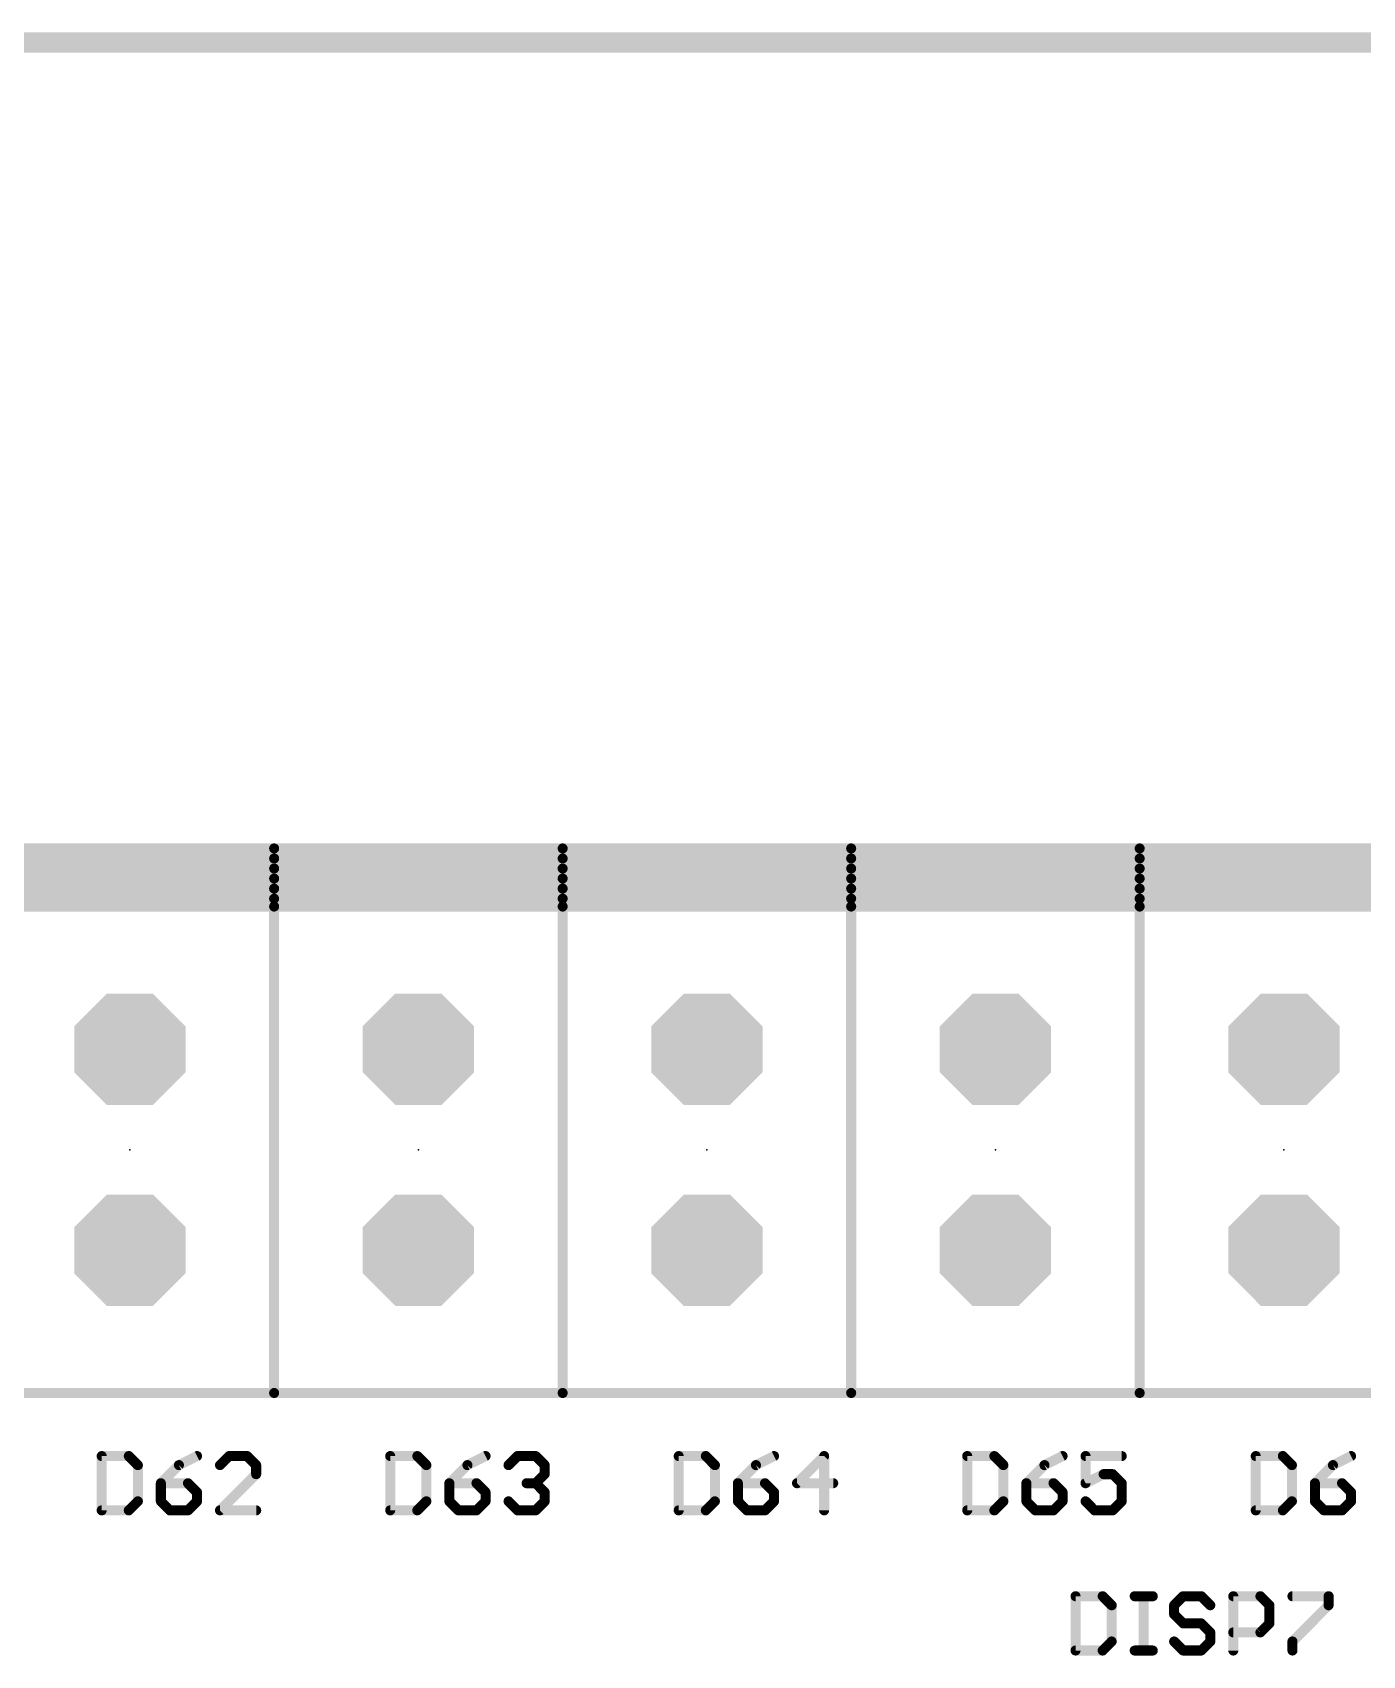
# Model space of a CAD drawing. Extents: x 0 to 426, y 0 to 160.
# Drawn here: x 201.87 to 218.69, y 139.6 to 160.13 of the extents above; entities that cross this region are included whole.
import ezdxf

# ---------------------------------------------------------------- set-up
doc = ezdxf.new("R2010")
doc.units = 0
doc.header["$MEASUREMENT"] = 0
doc.layers.get('0').update_dxf_attribs({"linetype": 'CONTINUOUS'})
for name, color, linetype in [('17', 82, 'CONTINUOUS'), ('20', 7, 'CONTINUOUS'), ('21', 253, 'CONTINUOUS'), ('23', 7, 'CONTINUOUS'), ('25', 253, 'CONTINUOUS')]:
    doc.layers.add(name, color=color, linetype=linetype)

# ---------------------------------------------------------------- blocks, each defined once
blk = doc.blocks.new('OCTAGONP')
at = {"const_width": 0.5}
blk.add_lwpolyline([(-0.25, -0.1036), (-0.25, 0.1036), (-0.1036, 0.25), (0.1036, 0.25), (0.25, 0.1036), (0.25, -0.1036), (0.1036, -0.25), (-0.1036, -0.25), (-0.25, -0.1036), (-0.25, 0.1036)], dxfattribs=at)

msp = doc.modelspace()

# ---------------------------------------------------------------- linework, layer by layer
at = {"layer": '20', "const_width": 0.254}
msp.add_lwpolyline([(395, 160), (5, 160)], dxfattribs=at)
at = {"layer": '21', "const_width": 0.127}
for points in [[(204.925, 149.81), (201.275, 149.81)], [(204.925, 149.81), (201.275, 149.81)], [(204.925, 149.075), (204.925, 149.81)], [(208.575, 149.81), (204.925, 149.81)], [(204.925, 149.81), (204.925, 149.075)], [(208.575, 149.81), (204.925, 149.81)], [(208.575, 149.075), (208.575, 149.81)], [(212.225, 149.81), (208.575, 149.81)], [(208.575, 149.81), (208.575, 149.075)], [(212.225, 149.81), (208.575, 149.81)], [(212.225, 149.075), (212.225, 149.81)], [(215.875, 149.81), (212.225, 149.81)], [(212.225, 149.81), (212.225, 149.075)], [(215.875, 149.81), (212.225, 149.81)], [(215.875, 149.075), (215.875, 149.81)], [(219.525, 149.81), (215.875, 149.81)], [(215.875, 149.81), (215.875, 149.075)], [(219.525, 149.81), (215.875, 149.81)], [(204.925, 149.683), (201.275, 149.683)], [(204.925, 149.556), (201.275, 149.556)], [(208.575, 149.683), (204.925, 149.683)], [(208.575, 149.556), (204.925, 149.556)], [(212.225, 149.683), (208.575, 149.683)], [(212.225, 149.556), (208.575, 149.556)], [(215.875, 149.683), (212.225, 149.683)], [(215.875, 149.556), (212.225, 149.556)], [(219.525, 149.683), (215.875, 149.683)], [(219.525, 149.556), (215.875, 149.556)], [(204.925, 149.429), (201.275, 149.429)], [(208.575, 149.429), (204.925, 149.429)], [(212.225, 149.429), (208.575, 149.429)], [(215.875, 149.429), (212.225, 149.429)], [(219.525, 149.429), (215.875, 149.429)], [(204.925, 149.302), (201.275, 149.302)], [(204.925, 149.175), (201.275, 149.175)], [(208.575, 149.302), (204.925, 149.302)], [(208.575, 149.175), (204.925, 149.175)], [(212.225, 149.302), (208.575, 149.302)], [(212.225, 149.175), (208.575, 149.175)], [(215.875, 149.302), (212.225, 149.302)], [(215.875, 149.175), (212.225, 149.175)], [(219.525, 149.302), (215.875, 149.302)], [(219.525, 149.175), (215.875, 149.175)], [(201.275, 149.075), (204.925, 149.075)], [(201.275, 149.075), (204.925, 149.075)], [(204.925, 149.075), (204.925, 142.925)], [(204.925, 149.075), (208.575, 149.075)], [(204.925, 142.925), (204.925, 149.075)], [(204.925, 149.075), (208.575, 149.075)], [(208.575, 149.075), (208.575, 142.925)], [(208.575, 149.075), (212.225, 149.075)], [(208.575, 142.925), (208.575, 149.075)], [(208.575, 149.075), (212.225, 149.075)], [(212.225, 149.075), (212.225, 142.925)], [(212.225, 149.075), (215.875, 149.075)], [(212.225, 142.925), (212.225, 149.075)], [(212.225, 149.075), (215.875, 149.075)], [(215.875, 149.075), (215.875, 142.925)], [(215.875, 149.075), (219.525, 149.075)], [(215.875, 142.925), (215.875, 149.075)], [(215.875, 149.075), (219.525, 149.075)], [(204.925, 142.925), (201.275, 142.925)], [(208.575, 142.925), (204.925, 142.925)], [(212.225, 142.925), (208.575, 142.925)], [(215.875, 142.925), (212.225, 142.925)], [(219.525, 142.925), (215.875, 142.925)]]:
    msp.add_lwpolyline(points, dxfattribs=at)
at = {"layer": '21', "const_width": 0.0635}
for points in [[(204.9567, 149.81, 1), (204.8933, 149.81)], [(204.925, 149.8417, 1), (204.925, 149.7783)], [(204.9567, 149.81, 1), (204.8933, 149.81)], [(204.925, 149.8417, 1), (204.925, 149.7783)], [(204.925, 149.7783, 1), (204.925, 149.8417)], [(204.925, 149.7783, 1), (204.925, 149.8417)], [(208.6068, 149.81, 1), (208.5433, 149.81)], [(208.6068, 149.81, 1), (208.5433, 149.81)], [(208.575, 149.8417, 1), (208.575, 149.7783)], [(208.575, 149.8417, 1), (208.575, 149.7783)], [(208.575, 149.7783, 1), (208.575, 149.8417)], [(208.575, 149.7783, 1), (208.575, 149.8417)], [(212.2568, 149.81, 1), (212.1933, 149.81)], [(212.2568, 149.81, 1), (212.1933, 149.81)], [(212.225, 149.8417, 1), (212.225, 149.7783)], [(212.225, 149.8417, 1), (212.225, 149.7783)], [(212.225, 149.7783, 1), (212.225, 149.8417)], [(212.225, 149.7783, 1), (212.225, 149.8417)], [(215.9067, 149.81, 1), (215.8433, 149.81)], [(215.875, 149.8417, 1), (215.875, 149.7783)], [(215.9067, 149.81, 1), (215.8433, 149.81)], [(215.875, 149.8417, 1), (215.875, 149.7783)], [(215.875, 149.7783, 1), (215.875, 149.8417)], [(215.875, 149.7783, 1), (215.875, 149.8417)], [(204.925, 149.7148, 1), (204.925, 149.6513)], [(204.925, 149.5877, 1), (204.925, 149.5243)], [(204.925, 149.6513, 1), (204.925, 149.7148)], [(204.925, 149.5243, 1), (204.925, 149.5877)], [(208.575, 149.7148, 1), (208.575, 149.6513)], [(208.575, 149.5877, 1), (208.575, 149.5243)], [(208.575, 149.6513, 1), (208.575, 149.7148)], [(208.575, 149.5243, 1), (208.575, 149.5877)], [(212.225, 149.7148, 1), (212.225, 149.6513)], [(212.225, 149.5877, 1), (212.225, 149.5243)], [(212.225, 149.6513, 1), (212.225, 149.7148)], [(212.225, 149.5243, 1), (212.225, 149.5877)], [(215.875, 149.7148, 1), (215.875, 149.6513)], [(215.875, 149.5877, 1), (215.875, 149.5243)], [(215.875, 149.6513, 1), (215.875, 149.7148)], [(215.875, 149.5243, 1), (215.875, 149.5877)], [(204.925, 149.4607, 1), (204.925, 149.3973)], [(204.925, 149.3973, 1), (204.925, 149.4607)], [(208.575, 149.4607, 1), (208.575, 149.3973)], [(208.575, 149.3973, 1), (208.575, 149.4607)], [(212.225, 149.4607, 1), (212.225, 149.3973)], [(212.225, 149.3973, 1), (212.225, 149.4607)], [(215.875, 149.4607, 1), (215.875, 149.3973)], [(215.875, 149.3973, 1), (215.875, 149.4607)], [(204.925, 149.3338, 1), (204.925, 149.2703)], [(204.925, 149.2067, 1), (204.925, 149.1433)], [(204.925, 149.2703, 1), (204.925, 149.3338)], [(204.925, 149.1433, 1), (204.925, 149.2067)], [(208.575, 149.3338, 1), (208.575, 149.2703)], [(208.575, 149.2067, 1), (208.575, 149.1433)], [(208.575, 149.2703, 1), (208.575, 149.3338)], [(208.575, 149.1433, 1), (208.575, 149.2067)], [(212.225, 149.3338, 1), (212.225, 149.2703)], [(212.225, 149.2067, 1), (212.225, 149.1433)], [(212.225, 149.2703, 1), (212.225, 149.3338)], [(212.225, 149.1433, 1), (212.225, 149.2067)], [(215.875, 149.3338, 1), (215.875, 149.2703)], [(215.875, 149.2067, 1), (215.875, 149.1433)], [(215.875, 149.2703, 1), (215.875, 149.3338)], [(215.875, 149.1433, 1), (215.875, 149.2067)], [(204.925, 149.1068, 1), (204.925, 149.0433)], [(204.925, 149.1068, 1), (204.925, 149.0433)], [(204.9567, 149.075, 1), (204.8933, 149.075)], [(204.9567, 149.075, 1), (204.8933, 149.075)], [(204.8933, 149.075, 1), (204.9567, 149.075)], [(204.8933, 149.075, 1), (204.9567, 149.075)], [(204.925, 149.0433, 1), (204.925, 149.1068)], [(204.925, 149.0433, 1), (204.925, 149.1068)], [(208.575, 149.1068, 1), (208.575, 149.0433)], [(208.575, 149.1068, 1), (208.575, 149.0433)], [(208.6068, 149.075, 1), (208.5433, 149.075)], [(208.6068, 149.075, 1), (208.5433, 149.075)], [(208.5433, 149.075, 1), (208.6068, 149.075)], [(208.5433, 149.075, 1), (208.6068, 149.075)], [(208.575, 149.0433, 1), (208.575, 149.1068)], [(208.575, 149.0433, 1), (208.575, 149.1068)], [(212.225, 149.1068, 1), (212.225, 149.0433)], [(212.225, 149.1068, 1), (212.225, 149.0433)], [(212.2568, 149.075, 1), (212.1933, 149.075)], [(212.2568, 149.075, 1), (212.1933, 149.075)], [(212.1933, 149.075, 1), (212.2568, 149.075)], [(212.1933, 149.075, 1), (212.2568, 149.075)], [(212.225, 149.0433, 1), (212.225, 149.1068)], [(212.225, 149.0433, 1), (212.225, 149.1068)], [(215.875, 149.1068, 1), (215.875, 149.0433)], [(215.875, 149.1068, 1), (215.875, 149.0433)], [(215.9067, 149.075, 1), (215.8433, 149.075)], [(215.9067, 149.075, 1), (215.8433, 149.075)], [(215.8433, 149.075, 1), (215.9067, 149.075)], [(215.8433, 149.075, 1), (215.9067, 149.075)], [(215.875, 149.0433, 1), (215.875, 149.1068)], [(215.875, 149.0433, 1), (215.875, 149.1068)], [(204.925, 142.9567, 1), (204.925, 142.8933)], [(204.8933, 142.925, 1), (204.9567, 142.925)], [(204.8933, 142.925, 1), (204.9567, 142.925)], [(204.925, 142.8933, 1), (204.925, 142.9567)], [(208.575, 142.9567, 1), (208.575, 142.8933)], [(208.5433, 142.925, 1), (208.6068, 142.925)], [(208.5433, 142.925, 1), (208.6068, 142.925)], [(208.575, 142.8933, 1), (208.575, 142.9567)], [(212.225, 142.9567, 1), (212.225, 142.8933)], [(212.1933, 142.925, 1), (212.2568, 142.925)], [(212.1933, 142.925, 1), (212.2568, 142.925)], [(212.225, 142.8933, 1), (212.225, 142.9567)], [(215.875, 142.9567, 1), (215.875, 142.8933)], [(215.8433, 142.925, 1), (215.9067, 142.925)], [(215.8433, 142.925, 1), (215.9067, 142.925)], [(215.875, 142.8933, 1), (215.875, 142.9567)]]:
    msp.add_lwpolyline(points, format="xyb", dxfattribs=at)
at = {"layer": '23'}
for p in [(203.1, 146), (206.75, 146), (210.4, 146), (214.05, 146), (217.7, 146)]:
    msp.add_point(p, dxfattribs=at)
at = {"layer": '25', "const_width": 0.127}
for points in [[(202.7433, 142.1271), (202.7433, 141.4407)], [(203.0864, 142.1271), (202.7433, 142.1271)], [(203.2008, 142.0127), (203.0864, 142.1271)], [(203.2008, 141.5551), (203.2008, 142.0127)], [(203.7205, 142.0127), (203.4917, 141.7839)], [(203.9493, 142.1271), (203.7205, 142.0127)], [(204.3545, 142.1271), (204.2401, 142.0127)], [(204.5833, 142.1271), (204.3545, 142.1271)], [(204.6977, 142.0127), (204.5833, 142.1271)], [(204.6977, 141.8983), (204.6977, 142.0127)], [(206.3933, 142.1271), (206.3933, 141.4407)], [(206.7364, 142.1271), (206.3933, 142.1271)], [(206.8508, 142.0127), (206.7364, 142.1271)], [(206.8508, 141.5551), (206.8508, 142.0127)], [(207.3705, 142.0127), (207.1417, 141.7839)], [(207.5993, 142.1271), (207.3705, 142.0127)], [(207.8901, 142.0127), (208.0045, 142.1271)], [(208.0045, 142.1271), (208.2333, 142.1271)], [(208.2333, 142.1271), (208.3477, 142.0127)], [(208.3477, 142.0127), (208.3477, 141.8983)], [(210.0433, 142.1271), (210.0433, 141.4407)], [(210.3864, 142.1271), (210.0433, 142.1271)], [(210.5008, 142.0127), (210.3864, 142.1271)], [(210.5008, 141.5551), (210.5008, 142.0127)], [(211.0205, 142.0127), (210.7917, 141.7839)], [(211.2493, 142.1271), (211.0205, 142.0127)], [(211.8833, 142.1271), (211.5401, 141.7839)], [(211.8833, 141.4407), (211.8833, 142.1271)], [(213.6933, 142.1271), (213.6933, 141.4407)], [(214.0364, 142.1271), (213.6933, 142.1271)], [(214.1508, 142.0127), (214.0364, 142.1271)], [(214.1508, 141.5551), (214.1508, 142.0127)], [(214.6705, 142.0127), (214.4417, 141.7839)], [(214.8993, 142.1271), (214.6705, 142.0127)], [(215.6477, 142.1271), (215.1901, 142.1271)], [(215.1901, 142.1271), (215.1901, 141.7839)], [(217.3433, 142.1271), (217.3433, 141.4407)], [(217.6864, 142.1271), (217.3433, 142.1271)], [(217.8008, 142.0127), (217.6864, 142.1271)], [(217.8008, 141.5551), (217.8008, 142.0127)], [(218.3205, 142.0127), (218.0917, 141.7839)], [(218.5493, 142.1271), (218.3205, 142.0127)], [(203.4917, 141.7839), (203.4917, 141.5551)], [(203.8349, 141.7839), (203.4917, 141.7839)], [(203.9493, 141.6695), (203.8349, 141.7839)], [(204.2401, 141.4407), (204.6977, 141.8983)], [(207.1417, 141.7839), (207.1417, 141.5551)], [(207.4849, 141.7839), (207.1417, 141.7839)], [(207.5993, 141.6695), (207.4849, 141.7839)], [(208.2333, 141.7839), (208.1189, 141.7839)], [(208.3477, 141.8983), (208.2333, 141.7839)], [(208.2333, 141.7839), (208.3477, 141.6695)], [(210.7917, 141.7839), (210.7917, 141.5551)], [(211.1349, 141.7839), (210.7917, 141.7839)], [(211.2493, 141.6695), (211.1349, 141.7839)], [(211.5401, 141.7839), (211.9977, 141.7839)], [(214.4417, 141.7839), (214.4417, 141.5551)], [(214.7849, 141.7839), (214.4417, 141.7839)], [(214.8993, 141.6695), (214.7849, 141.7839)], [(215.1901, 141.7839), (215.4189, 141.8983)], [(215.4189, 141.8983), (215.5333, 141.8983)], [(215.5333, 141.8983), (215.6477, 141.7839)], [(215.6477, 141.7839), (215.6477, 141.5551)], [(218.0917, 141.7839), (218.0917, 141.5551)], [(218.4349, 141.7839), (218.0917, 141.7839)], [(218.5493, 141.6695), (218.4349, 141.7839)], [(203.0864, 141.4407), (203.2008, 141.5551)], [(203.4917, 141.5551), (203.6061, 141.4407)], [(203.8349, 141.4407), (203.9493, 141.5551)], [(203.9493, 141.5551), (203.9493, 141.6695)], [(206.7364, 141.4407), (206.8508, 141.5551)], [(207.1417, 141.5551), (207.2561, 141.4407)], [(207.4849, 141.4407), (207.5993, 141.5551)], [(207.5993, 141.5551), (207.5993, 141.6695)], [(208.0045, 141.4407), (207.8901, 141.5551)], [(208.3477, 141.5551), (208.2333, 141.4407)], [(208.3477, 141.6695), (208.3477, 141.5551)], [(210.3864, 141.4407), (210.5008, 141.5551)], [(210.7917, 141.5551), (210.9061, 141.4407)], [(211.1349, 141.4407), (211.2493, 141.5551)], [(211.2493, 141.5551), (211.2493, 141.6695)], [(214.0364, 141.4407), (214.1508, 141.5551)], [(214.4417, 141.5551), (214.5561, 141.4407)], [(214.7849, 141.4407), (214.8993, 141.5551)], [(214.8993, 141.5551), (214.8993, 141.6695)], [(215.3045, 141.4407), (215.1901, 141.5551)], [(215.6477, 141.5551), (215.5333, 141.4407)], [(217.6864, 141.4407), (217.8008, 141.5551)], [(218.0917, 141.5551), (218.2061, 141.4407)], [(218.4349, 141.4407), (218.5493, 141.5551)], [(218.5493, 141.5551), (218.5493, 141.6695)], [(202.7433, 141.4407), (203.0864, 141.4407)], [(203.6061, 141.4407), (203.8349, 141.4407)], [(204.6977, 141.4407), (204.2401, 141.4407)], [(206.3933, 141.4407), (206.7364, 141.4407)], [(207.2561, 141.4407), (207.4849, 141.4407)], [(208.2333, 141.4407), (208.0045, 141.4407)], [(210.0433, 141.4407), (210.3864, 141.4407)], [(210.9061, 141.4407), (211.1349, 141.4407)], [(213.6933, 141.4407), (214.0364, 141.4407)], [(214.5561, 141.4407), (214.7849, 141.4407)], [(215.5333, 141.4407), (215.3045, 141.4407)], [(217.3433, 141.4407), (217.6864, 141.4407)], [(218.2061, 141.4407), (218.4349, 141.4407)], [(215.0635, 140.3549), (215.0635, 139.6685)], [(215.4067, 140.3549), (215.0635, 140.3549)], [(215.5211, 140.2405), (215.4067, 140.3549)], [(215.8119, 140.3549), (216.0407, 140.3549)], [(215.9263, 139.6685), (215.9263, 140.3549)], [(216.4253, 140.3549), (216.3109, 140.2405)], [(216.6541, 140.3549), (216.4253, 140.3549)], [(216.7685, 140.2405), (216.6541, 140.3549)], [(217.0593, 139.6685), (217.0593, 140.3549)], [(217.0593, 140.3549), (217.4025, 140.3549)], [(217.4025, 140.3549), (217.5169, 140.2405)], [(217.8077, 140.3549), (218.2653, 140.3549)], [(218.2653, 140.3549), (218.2653, 140.2405)], [(215.5211, 139.7829), (215.5211, 140.2405)], [(216.3109, 140.2405), (216.3109, 140.1261)], [(216.3109, 140.1261), (216.4253, 140.0117)], [(217.5169, 140.2405), (217.5169, 140.0117)], [(218.2653, 140.2405), (217.8077, 139.7829)], [(216.4253, 140.0117), (216.6541, 140.0117)], [(216.6541, 140.0117), (216.7685, 139.8973)], [(216.7685, 139.8973), (216.7685, 139.7829)], [(217.4025, 139.8973), (217.0593, 139.8973)], [(217.5169, 140.0117), (217.4025, 139.8973)], [(215.4067, 139.6685), (215.5211, 139.7829)], [(216.4253, 139.6685), (216.3109, 139.7829)], [(216.7685, 139.7829), (216.6541, 139.6685)], [(217.8077, 139.7829), (217.8077, 139.6685)], [(215.0635, 139.6685), (215.4067, 139.6685)], [(215.8119, 139.6685), (216.0407, 139.6685)], [(216.6541, 139.6685), (216.4253, 139.6685)]]:
    msp.add_lwpolyline(points, dxfattribs=at)
at = {"layer": '25', "const_width": 0.0635}
for points in [[(202.775, 142.1271, 1), (202.7115, 142.1271)], [(202.7433, 142.1588, 1), (202.7433, 142.0953)], [(203.1089, 142.1495, 1), (203.064, 142.1046)], [(203.0864, 142.0953, 1), (203.0864, 142.1588)], [(203.2326, 142.0127, 1), (203.1691, 142.0127)], [(203.1784, 141.9902, 1), (203.2233, 142.0351)], [(203.7063, 142.0411, 1), (203.7347, 141.9843)], [(203.7429, 141.9902, 1), (203.698, 142.0351)], [(203.9635, 142.0987, 1), (203.9351, 142.1555)], [(204.2176, 142.0351, 1), (204.2625, 141.9902)], [(204.3545, 142.1588, 1), (204.3545, 142.0953)], [(204.3769, 142.1046, 1), (204.332, 142.1495)], [(204.6057, 142.1495, 1), (204.5608, 142.1046)], [(204.5833, 142.0953, 1), (204.5833, 142.1588)], [(204.7294, 142.0127, 1), (204.6659, 142.0127)], [(204.6752, 141.9902, 1), (204.7201, 142.0351)], [(206.425, 142.1271, 1), (206.3615, 142.1271)], [(206.3933, 142.1588, 1), (206.3933, 142.0953)], [(206.7589, 142.1495, 1), (206.714, 142.1046)], [(206.7364, 142.0953, 1), (206.7364, 142.1588)], [(206.8826, 142.0127, 1), (206.8191, 142.0127)], [(206.8284, 141.9902, 1), (206.8733, 142.0351)], [(207.3563, 142.0411, 1), (207.3847, 141.9843)], [(207.3929, 141.9902, 1), (207.348, 142.0351)], [(207.6135, 142.0987, 1), (207.5851, 142.1555)], [(207.8676, 142.0351, 1), (207.9125, 141.9902)], [(208.0045, 142.1588, 1), (208.0045, 142.0953)], [(208.0269, 142.1046, 1), (207.982, 142.1495)], [(208.2557, 142.1495, 1), (208.2108, 142.1046)], [(208.2333, 142.0953, 1), (208.2333, 142.1588)], [(208.3794, 142.0127, 1), (208.3159, 142.0127)], [(208.3252, 141.9902, 1), (208.3701, 142.0351)], [(210.075, 142.1271, 1), (210.0115, 142.1271)], [(210.0433, 142.1588, 1), (210.0433, 142.0953)], [(210.4089, 142.1495, 1), (210.364, 142.1046)], [(210.3864, 142.0953, 1), (210.3864, 142.1588)], [(210.5326, 142.0127, 1), (210.4691, 142.0127)], [(210.4784, 141.9902, 1), (210.5233, 142.0351)], [(211.0063, 142.0411, 1), (211.0347, 141.9843)], [(211.0429, 141.9902, 1), (210.998, 142.0351)], [(211.2635, 142.0987, 1), (211.2351, 142.1555)], [(211.915, 142.1271, 1), (211.8515, 142.1271)], [(211.9057, 142.1046, 1), (211.8608, 142.1495)], [(213.725, 142.1271, 1), (213.6615, 142.1271)], [(213.6933, 142.1588, 1), (213.6933, 142.0953)], [(214.0589, 142.1495, 1), (214.014, 142.1046)], [(214.0364, 142.0953, 1), (214.0364, 142.1588)], [(214.1826, 142.0127, 1), (214.1191, 142.0127)], [(214.1284, 141.9902, 1), (214.1733, 142.0351)], [(214.6563, 142.0411, 1), (214.6847, 141.9843)], [(214.6929, 141.9902, 1), (214.648, 142.0351)], [(214.9135, 142.0987, 1), (214.8851, 142.1555)], [(215.2218, 142.1271, 1), (215.1583, 142.1271)], [(215.1901, 142.1588, 1), (215.1901, 142.0953)], [(215.6477, 142.0953, 1), (215.6477, 142.1588)], [(217.375, 142.1271, 1), (217.3115, 142.1271)], [(217.3433, 142.1588, 1), (217.3433, 142.0953)], [(217.7089, 142.1495, 1), (217.664, 142.1046)], [(217.6864, 142.0953, 1), (217.6864, 142.1588)], [(217.8326, 142.0127, 1), (217.7691, 142.0127)], [(217.7784, 141.9902, 1), (217.8233, 142.0351)], [(218.3063, 142.0411, 1), (218.3347, 141.9843)], [(218.3429, 141.9902, 1), (218.298, 142.0351)], [(218.5635, 142.0987, 1), (218.5351, 142.1555)], [(203.5234, 141.7839, 1), (203.4599, 141.7839)], [(203.4917, 141.8156, 1), (203.4917, 141.7521)], [(203.4692, 141.8063, 1), (203.5141, 141.7614)], [(203.8573, 141.8063, 1), (203.8124, 141.7614)], [(203.8349, 141.7521, 1), (203.8349, 141.8156)], [(204.6659, 141.8983, 1), (204.7294, 141.8983)], [(204.7201, 141.8758, 1), (204.6752, 141.9207)], [(207.1734, 141.7839, 1), (207.1099, 141.7839)], [(207.1417, 141.8156, 1), (207.1417, 141.7521)], [(207.1192, 141.8063, 1), (207.1641, 141.7614)], [(207.5073, 141.8063, 1), (207.4624, 141.7614)], [(207.4849, 141.7521, 1), (207.4849, 141.8156)], [(208.1189, 141.8156, 1), (208.1189, 141.7521)], [(208.2557, 141.8063, 1), (208.2108, 141.7614)], [(208.2108, 141.8063, 1), (208.2557, 141.7614)], [(208.2333, 141.7521, 1), (208.2333, 141.8156)], [(208.3159, 141.8983, 1), (208.3794, 141.8983)], [(208.3701, 141.8758, 1), (208.3252, 141.9207)], [(210.8234, 141.7839, 1), (210.7599, 141.7839)], [(210.7917, 141.8156, 1), (210.7917, 141.7521)], [(210.7692, 141.8063, 1), (210.8141, 141.7614)], [(211.1573, 141.8063, 1), (211.1124, 141.7614)], [(211.1349, 141.7521, 1), (211.1349, 141.8156)], [(211.5401, 141.8156, 1), (211.5401, 141.7521)], [(211.5176, 141.8063, 1), (211.5625, 141.7614)], [(211.9977, 141.7521, 1), (211.9977, 141.8156)], [(214.4734, 141.7839, 1), (214.4099, 141.7839)], [(214.4417, 141.8156, 1), (214.4417, 141.7521)], [(214.4192, 141.8063, 1), (214.4641, 141.7614)], [(214.8073, 141.8063, 1), (214.7624, 141.7614)], [(214.7849, 141.7521, 1), (214.7849, 141.8156)], [(215.1759, 141.8123, 1), (215.2043, 141.7555)], [(215.1583, 141.7839, 1), (215.2218, 141.7839)], [(215.4189, 141.93, 1), (215.4189, 141.8665)], [(215.4331, 141.8699, 1), (215.4047, 141.9267)], [(215.5557, 141.9207, 1), (215.5108, 141.8758)], [(215.5333, 141.8665, 1), (215.5333, 141.93)], [(215.6794, 141.7839, 1), (215.6159, 141.7839)], [(215.6252, 141.7614, 1), (215.6701, 141.8063)], [(218.1234, 141.7839, 1), (218.0599, 141.7839)], [(218.0917, 141.8156, 1), (218.0917, 141.7521)], [(218.0692, 141.8063, 1), (218.1141, 141.7614)], [(218.4573, 141.8063, 1), (218.4124, 141.7614)], [(218.4349, 141.7521, 1), (218.4349, 141.8156)], [(203.2233, 141.5326, 1), (203.1784, 141.5775)], [(203.5141, 141.5775, 1), (203.4692, 141.5326)], [(203.981, 141.6695, 1), (203.9175, 141.6695)], [(203.9268, 141.647, 1), (203.9717, 141.6919)], [(203.9717, 141.5326, 1), (203.9268, 141.5775)], [(206.8733, 141.5326, 1), (206.8284, 141.5775)], [(207.1641, 141.5775, 1), (207.1192, 141.5326)], [(207.631, 141.6695, 1), (207.5675, 141.6695)], [(207.5768, 141.647, 1), (207.6217, 141.6919)], [(207.6217, 141.5326, 1), (207.5768, 141.5775)], [(207.9125, 141.5775, 1), (207.8676, 141.5326)], [(208.3794, 141.6695, 1), (208.3159, 141.6695)], [(208.3252, 141.647, 1), (208.3701, 141.6919)], [(208.3701, 141.5326, 1), (208.3252, 141.5775)], [(210.5233, 141.5326, 1), (210.4784, 141.5775)], [(210.8141, 141.5775, 1), (210.7692, 141.5326)], [(211.281, 141.6695, 1), (211.2175, 141.6695)], [(211.2268, 141.647, 1), (211.2717, 141.6919)], [(211.2717, 141.5326, 1), (211.2268, 141.5775)], [(214.1733, 141.5326, 1), (214.1284, 141.5775)], [(214.4641, 141.5775, 1), (214.4192, 141.5326)], [(214.931, 141.6695, 1), (214.8675, 141.6695)], [(214.8768, 141.647, 1), (214.9217, 141.6919)], [(214.9217, 141.5326, 1), (214.8768, 141.5775)], [(215.2125, 141.5775, 1), (215.1676, 141.5326)], [(215.6701, 141.5326, 1), (215.6252, 141.5775)], [(217.8233, 141.5326, 1), (217.7784, 141.5775)], [(218.1141, 141.5775, 1), (218.0692, 141.5326)], [(218.581, 141.6695, 1), (218.5175, 141.6695)], [(218.5268, 141.647, 1), (218.5717, 141.6919)], [(218.5717, 141.5326, 1), (218.5268, 141.5775)], [(202.7433, 141.4725, 1), (202.7433, 141.409)], [(202.7115, 141.4407, 1), (202.775, 141.4407)], [(203.064, 141.4632, 1), (203.1089, 141.4182)], [(203.0864, 141.409, 1), (203.0864, 141.4725)], [(203.1691, 141.5551, 1), (203.2326, 141.5551)], [(203.4599, 141.5551, 1), (203.5234, 141.5551)], [(203.6061, 141.4725, 1), (203.6061, 141.409)], [(203.5836, 141.4182, 1), (203.6285, 141.4632)], [(203.8124, 141.4632, 1), (203.8573, 141.4182)], [(203.8349, 141.409, 1), (203.8349, 141.4725)], [(203.9175, 141.5551, 1), (203.981, 141.5551)], [(204.2176, 141.4632, 1), (204.2625, 141.4182)], [(204.2401, 141.4725, 1), (204.2401, 141.409)], [(204.6977, 141.409, 1), (204.6977, 141.4725)], [(206.3933, 141.4725, 1), (206.3933, 141.409)], [(206.3615, 141.4407, 1), (206.425, 141.4407)], [(206.714, 141.4632, 1), (206.7589, 141.4182)], [(206.7364, 141.409, 1), (206.7364, 141.4725)], [(206.8191, 141.5551, 1), (206.8826, 141.5551)], [(207.1099, 141.5551, 1), (207.1734, 141.5551)], [(207.2561, 141.4725, 1), (207.2561, 141.409)], [(207.2336, 141.4182, 1), (207.2785, 141.4632)], [(207.4624, 141.4632, 1), (207.5073, 141.4182)], [(207.4849, 141.409, 1), (207.4849, 141.4725)], [(207.5675, 141.5551, 1), (207.631, 141.5551)], [(208.0045, 141.4725, 1), (208.0045, 141.409)], [(207.982, 141.4182, 1), (208.0269, 141.4632)], [(208.2108, 141.4632, 1), (208.2557, 141.4182)], [(208.2333, 141.409, 1), (208.2333, 141.4725)], [(208.3159, 141.5551, 1), (208.3794, 141.5551)], [(210.0433, 141.4725, 1), (210.0433, 141.409)], [(210.0115, 141.4407, 1), (210.075, 141.4407)], [(210.364, 141.4632, 1), (210.4089, 141.4182)], [(210.3864, 141.409, 1), (210.3864, 141.4725)], [(210.4691, 141.5551, 1), (210.5326, 141.5551)], [(210.7599, 141.5551, 1), (210.8234, 141.5551)], [(210.9061, 141.4725, 1), (210.9061, 141.409)], [(210.8836, 141.4182, 1), (210.9285, 141.4632)], [(211.1124, 141.4632, 1), (211.1573, 141.4182)], [(211.1349, 141.409, 1), (211.1349, 141.4725)], [(211.2175, 141.5551, 1), (211.281, 141.5551)], [(211.8515, 141.4407, 1), (211.915, 141.4407)], [(213.6933, 141.4725, 1), (213.6933, 141.409)], [(213.6615, 141.4407, 1), (213.725, 141.4407)], [(214.014, 141.4632, 1), (214.0589, 141.4182)], [(214.0364, 141.409, 1), (214.0364, 141.4725)], [(214.1191, 141.5551, 1), (214.1826, 141.5551)], [(214.4099, 141.5551, 1), (214.4734, 141.5551)], [(214.5561, 141.4725, 1), (214.5561, 141.409)], [(214.5336, 141.4182, 1), (214.5785, 141.4632)], [(214.7624, 141.4632, 1), (214.8073, 141.4182)], [(214.7849, 141.409, 1), (214.7849, 141.4725)], [(214.8675, 141.5551, 1), (214.931, 141.5551)], [(215.3045, 141.4725, 1), (215.3045, 141.409)], [(215.282, 141.4182, 1), (215.3269, 141.4632)], [(215.5108, 141.4632, 1), (215.5557, 141.4182)], [(215.5333, 141.409, 1), (215.5333, 141.4725)], [(215.6159, 141.5551, 1), (215.6794, 141.5551)], [(217.3433, 141.4725, 1), (217.3433, 141.409)], [(217.3115, 141.4407, 1), (217.375, 141.4407)], [(217.664, 141.4632, 1), (217.7089, 141.4182)], [(217.6864, 141.409, 1), (217.6864, 141.4725)], [(217.7691, 141.5551, 1), (217.8326, 141.5551)], [(218.0599, 141.5551, 1), (218.1234, 141.5551)], [(218.2061, 141.4725, 1), (218.2061, 141.409)], [(218.1836, 141.4182, 1), (218.2285, 141.4632)], [(218.4124, 141.4632, 1), (218.4573, 141.4182)], [(218.4349, 141.409, 1), (218.4349, 141.4725)], [(218.5175, 141.5551, 1), (218.581, 141.5551)], [(215.0952, 140.3549, 1), (215.0318, 140.3549)], [(215.0635, 140.3866, 1), (215.0635, 140.3231)], [(215.4291, 140.3773, 1), (215.3842, 140.3324)], [(215.4067, 140.3231, 1), (215.4067, 140.3866)], [(215.8119, 140.3866, 1), (215.8119, 140.3231)], [(215.9581, 140.3549, 1), (215.8946, 140.3549)], [(216.0407, 140.3231, 1), (216.0407, 140.3866)], [(216.4253, 140.3866, 1), (216.4253, 140.3231)], [(216.4477, 140.3324, 1), (216.4028, 140.3773)], [(216.6765, 140.3773, 1), (216.6316, 140.3324)], [(216.6541, 140.3231, 1), (216.6541, 140.3866)], [(217.091, 140.3549, 1), (217.0275, 140.3549)], [(217.0593, 140.3866, 1), (217.0593, 140.3231)], [(217.4249, 140.3773, 1), (217.38, 140.3324)], [(217.4025, 140.3231, 1), (217.4025, 140.3866)], [(217.8077, 140.3866, 1), (217.8077, 140.3231)], [(218.297, 140.3549, 1), (218.2335, 140.3549)], [(218.2653, 140.3231, 1), (218.2653, 140.3866)], [(215.5528, 140.2405, 1), (215.4893, 140.2405)], [(215.4986, 140.218, 1), (215.5435, 140.2629)], [(216.3426, 140.2405, 1), (216.2791, 140.2405)], [(216.2884, 140.2629, 1), (216.3333, 140.218)], [(216.3333, 140.1485, 1), (216.2884, 140.1036)], [(216.746, 140.218, 1), (216.7909, 140.2629)], [(217.5486, 140.2405, 1), (217.4851, 140.2405)], [(217.4944, 140.218, 1), (217.5393, 140.2629)], [(218.2335, 140.2405, 1), (218.297, 140.2405)], [(218.2877, 140.218, 1), (218.2428, 140.2629)], [(216.2791, 140.1261, 1), (216.3426, 140.1261)], [(216.4253, 140.0434, 1), (216.4253, 139.9799)], [(216.4028, 139.9892, 1), (216.4477, 140.0341)], [(216.6765, 140.0341, 1), (216.6316, 139.9892)], [(216.6541, 139.9799, 1), (216.6541, 140.0434)], [(216.8002, 139.8973, 1), (216.7367, 139.8973)], [(217.0593, 139.929, 1), (217.0593, 139.8655)], [(217.4025, 139.8655, 1), (217.4025, 139.929)], [(217.4851, 140.0117, 1), (217.5486, 140.0117)], [(217.5393, 139.9892, 1), (217.4944, 140.0341)], [(215.4893, 139.7829, 1), (215.5528, 139.7829)], [(215.5435, 139.7604, 1), (215.4986, 139.8053)], [(216.3333, 139.8053, 1), (216.2884, 139.7604)], [(216.7367, 139.7829, 1), (216.8002, 139.7829)], [(216.746, 139.8748, 1), (216.7909, 139.9197)], [(216.7909, 139.7604, 1), (216.746, 139.8053)], [(217.38, 139.9197, 1), (217.4249, 139.8748)], [(217.8394, 139.7829, 1), (217.7759, 139.7829)], [(217.7852, 139.8053, 1), (217.8301, 139.7604)], [(215.0635, 139.7002, 1), (215.0635, 139.6368)], [(215.0318, 139.6685, 1), (215.0952, 139.6685)], [(215.3842, 139.691, 1), (215.4291, 139.646)], [(215.4067, 139.6368, 1), (215.4067, 139.7002)], [(215.8119, 139.7002, 1), (215.8119, 139.6368)], [(215.8946, 139.6685, 1), (215.9581, 139.6685)], [(216.0407, 139.6368, 1), (216.0407, 139.7002)], [(216.4253, 139.7002, 1), (216.4253, 139.6368)], [(216.4028, 139.646, 1), (216.4477, 139.691)], [(216.6316, 139.691, 1), (216.6765, 139.646)], [(216.6541, 139.6368, 1), (216.6541, 139.7002)], [(217.0275, 139.6685, 1), (217.091, 139.6685)], [(217.7759, 139.6685, 1), (217.8394, 139.6685)]]:
    msp.add_lwpolyline(points, format="xyb", dxfattribs=at)

# ---------------------------------------------------------------- block references
at = {"layer": '17', "xscale": 1.408, "yscale": 1.408}
for p in [(203.1, 147.27), (203.1, 147.27), (206.75, 147.27), (206.75, 147.27), (210.4, 147.27), (210.4, 147.27), (214.05, 147.27), (214.05, 147.27), (217.7, 147.27), (217.7, 147.27)]:
    msp.add_blockref('OCTAGONP', p, dxfattribs=at)
at = {"layer": '17', "xscale": 1.408, "yscale": 1.408, "rotation": 90}
for p in [(203.1, 144.73), (203.1, 144.73), (206.75, 144.73), (206.75, 144.73), (210.4, 144.73), (210.4, 144.73), (214.05, 144.73), (214.05, 144.73), (217.7, 144.73), (217.7, 144.73)]:
    msp.add_blockref('OCTAGONP', p, dxfattribs=at)

doc.saveas('drawing.dxf')
